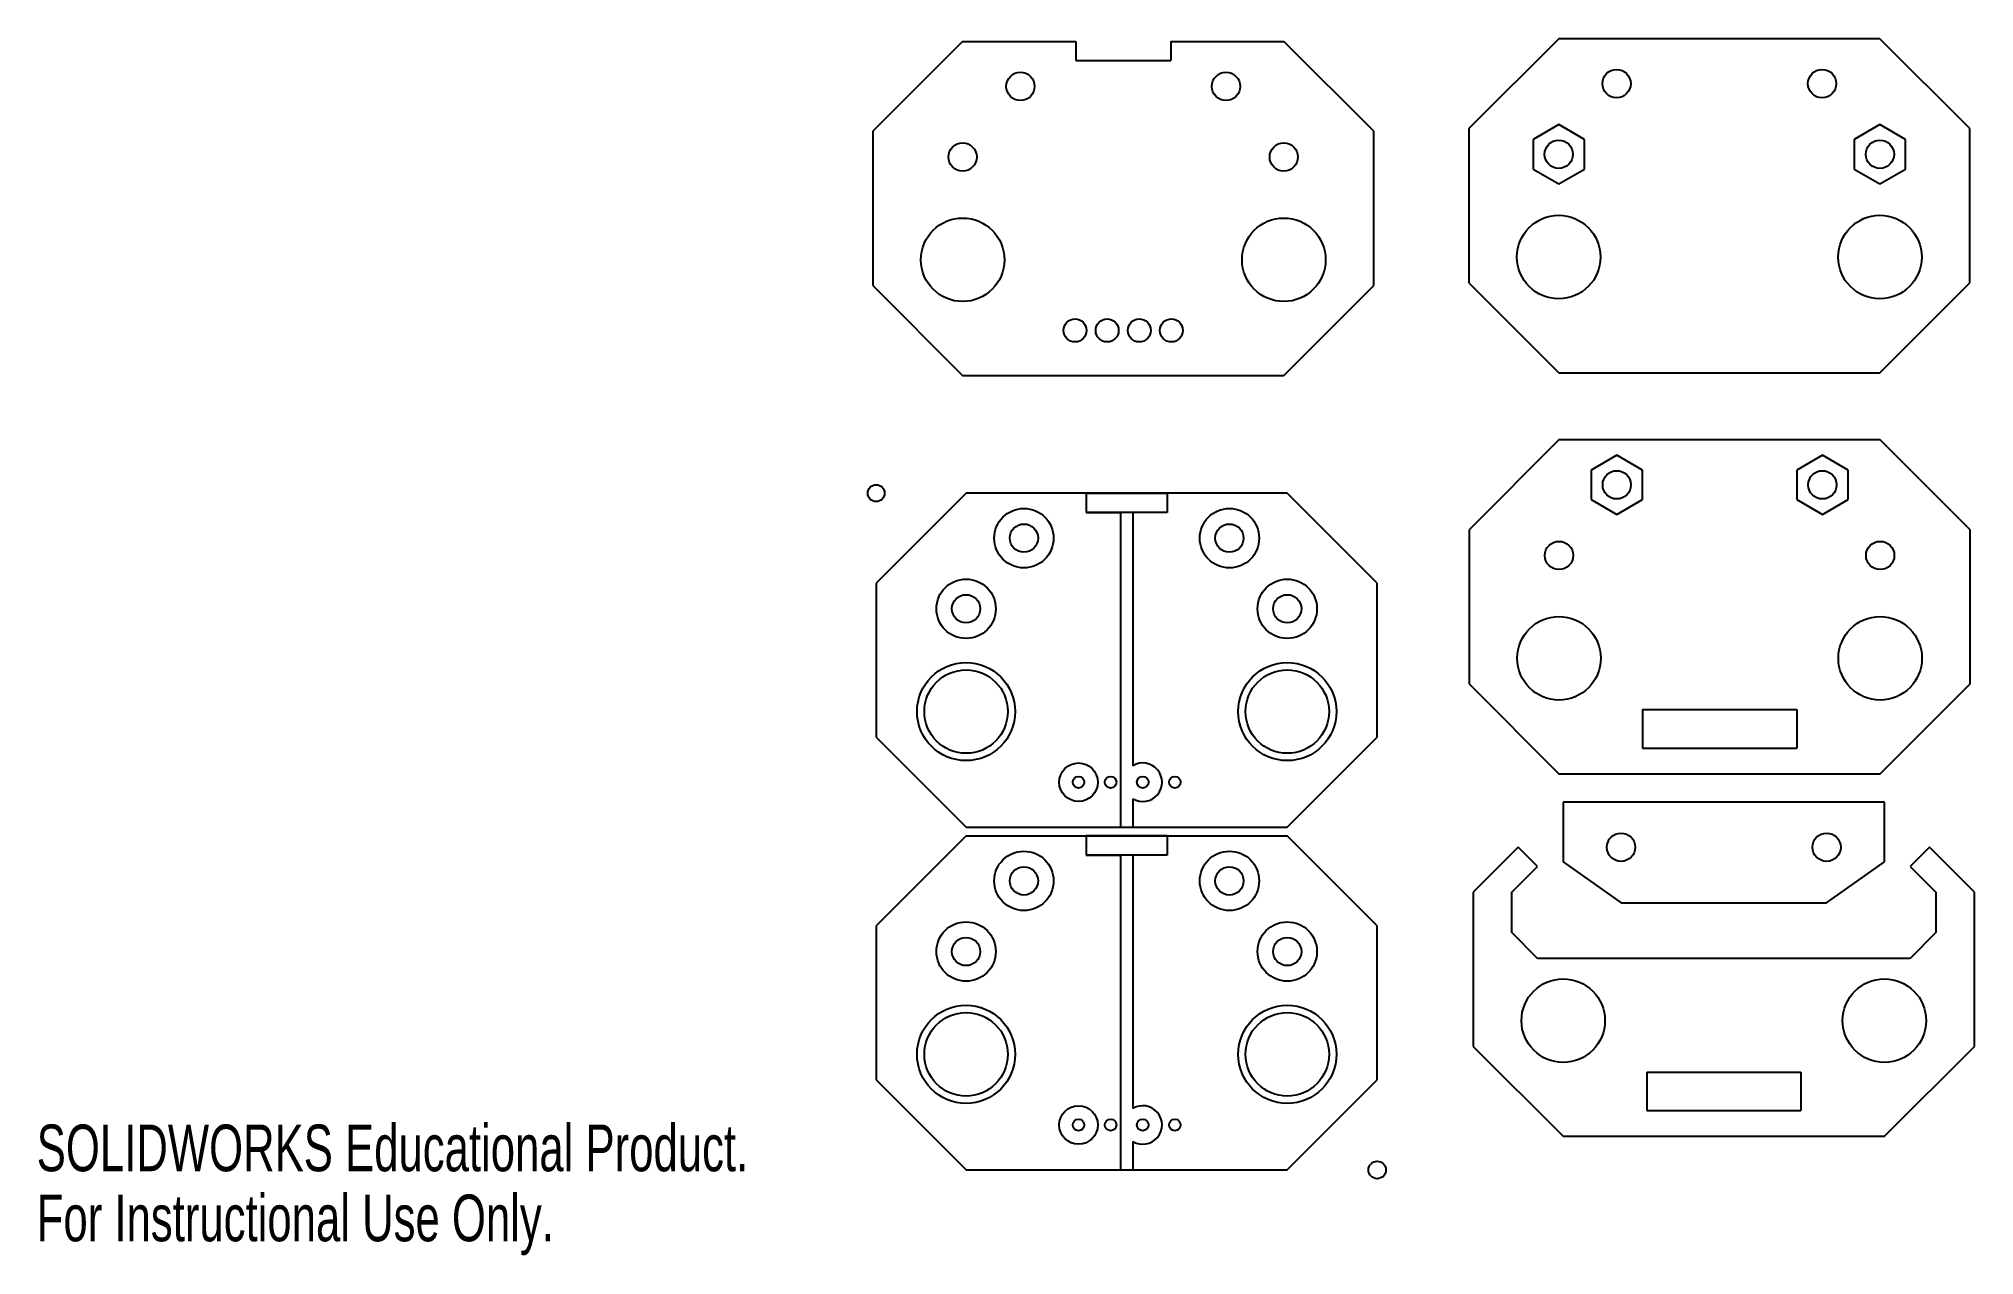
# Model space of a CAD drawing. Header units: millimetres. Extents: x 0 to 151, y 0 to 95.
import ezdxf

# ---------------------------------------------------------------- set-up
doc = ezdxf.new("R2010")
doc.units = ezdxf.units.MM
for name, color, linetype in [('CUT_ACRYLIC', 1, 'Continuous'), ('CUT_ACRYLIC_RASTER', 5, 'Continuous'), ('CUT_COPPER', 2, 'Continuous'), ('CUT_COPPER_RASTER', 5, 'Continuous'), ('CUT_FR4', 30, 'Continuous'), ('MARKER', 6, 'Continuous')]:
    doc.layers.add(name, color=color, linetype=linetype)
doc.styles.add('SLDTEXTSTYLE0', font='TXT', dxfattribs={"width": 0.7})

msp = doc.modelspace()

# ---------------------------------------------------------------- linework, layer by layer
at = {"layer": 'CUT_ACRYLIC'}
for p, q in [((118.47, 94.66), (111.47, 87.66)), ((143.47, 94.66), (118.47, 94.66)), ((150.47, 87.66), (143.47, 94.66)), ((111.47, 87.66), (111.47, 75.66)), ((150.47, 75.66), (150.47, 87.66)), ((111.47, 75.66), (118.47, 68.66)), ((143.47, 68.66), (150.47, 75.66)), ((118.47, 68.66), (143.47, 68.66)), ((118.49, 63.43), (111.49, 56.43)), ((143.49, 63.43), (118.49, 63.43)), ((150.49, 56.43), (143.49, 63.43)), ((111.49, 56.43), (111.49, 44.43)), ((150.49, 44.43), (150.49, 56.43)), ((111.49, 44.43), (118.49, 37.43)), ((143.49, 37.43), (150.49, 44.43)), ((124.99, 42.43), (136.99, 42.43)), ((124.99, 42.43), (124.99, 39.43)), ((136.99, 42.43), (136.99, 39.43)), ((124.99, 39.43), (136.99, 39.43)), ((118.49, 37.43), (143.49, 37.43))]:
    msp.add_line(p, q, dxfattribs=at)
for centre, radius in [((122.97, 91.16), 1.1), ((138.97, 91.16), 1.1), ((118.47, 85.66), 1.1), ((143.47, 85.66), 1.1), ((118.47, 77.66), 3.25), ((143.47, 77.66), 3.25), ((122.99, 59.93), 1.1), ((138.99, 59.93), 1.1), ((118.49, 54.43), 1.1), ((143.49, 54.43), 1.1), ((118.49, 46.43), 3.25), ((143.49, 46.43), 3.25), ((123.32, 31.72), 1.1), ((139.32, 31.72), 1.1), ((118.82, 18.22), 3.25), ((143.82, 18.22), 3.25)]:
    msp.add_circle(centre, radius, dxfattribs=at)
at = {"layer": 'CUT_ACRYLIC_RASTER'}
for p, q in [((118.47, 87.97), (116.47, 86.81)), ((120.47, 86.81), (118.47, 87.97)), ((143.47, 87.97), (141.47, 86.81)), ((145.47, 86.81), (143.47, 87.97)), ((116.47, 86.81), (116.47, 84.5)), ((120.47, 84.5), (120.47, 86.81)), ((141.47, 86.81), (141.47, 84.5)), ((145.47, 84.5), (145.47, 86.81)), ((116.47, 84.5), (118.47, 83.35)), ((118.47, 83.35), (120.47, 84.5)), ((141.47, 84.5), (143.47, 83.35)), ((143.47, 83.35), (145.47, 84.5)), ((122.99, 62.24), (120.99, 61.08)), ((124.99, 61.08), (122.99, 62.24)), ((138.99, 62.24), (136.99, 61.08)), ((140.99, 61.08), (138.99, 62.24)), ((120.99, 61.08), (120.99, 58.78)), ((124.99, 58.78), (124.99, 61.08)), ((136.99, 61.08), (136.99, 58.78)), ((140.99, 58.78), (140.99, 61.08)), ((120.99, 58.78), (122.99, 57.62)), ((122.99, 57.62), (124.99, 58.78)), ((136.99, 58.78), (138.99, 57.62)), ((138.99, 57.62), (140.99, 58.78)), ((118.82, 35.22), (118.82, 30.57)), ((143.82, 35.22), (118.82, 35.22)), ((143.82, 30.57), (143.82, 35.22)), ((115.32, 31.72), (111.82, 28.22)), ((116.82, 30.22), (115.32, 31.72)), ((147.32, 31.72), (145.82, 30.22)), ((150.82, 28.22), (147.32, 31.72)), ((114.82, 28.22), (116.82, 30.22)), ((118.82, 30.57), (123.32, 27.38)), ((139.32, 27.38), (143.82, 30.57)), ((145.82, 30.22), (147.82, 28.22)), ((111.82, 28.22), (111.82, 16.22)), ((114.82, 25.07), (114.82, 28.22)), ((123.32, 27.38), (139.32, 27.38)), ((147.82, 28.22), (147.82, 25.07)), ((150.82, 16.22), (150.82, 28.22)), ((116.82, 23.07), (114.82, 25.07)), ((147.82, 25.07), (145.82, 23.07)), ((145.82, 23.07), (116.82, 23.07)), ((111.82, 16.22), (118.82, 9.22)), ((143.82, 9.22), (150.82, 16.22)), ((125.32, 14.22), (137.32, 14.22)), ((125.32, 14.22), (125.32, 11.22)), ((137.32, 14.22), (137.32, 11.22)), ((125.32, 11.22), (137.32, 11.22)), ((118.82, 9.22), (143.82, 9.22))]:
    msp.add_line(p, q, dxfattribs=at)
at = {"layer": 'CUT_COPPER'}
for p, q in [((72.34, 59.28), (65.34, 52.28)), ((81.69, 59.28), (72.34, 59.28)), ((81.69, 59.28), (81.69, 57.78)), ((87.99, 59.28), (87.99, 57.78)), ((97.34, 59.28), (87.99, 59.28)), ((104.34, 52.28), (97.34, 59.28)), ((87.99, 57.78), (81.69, 57.78)), ((65.34, 52.28), (65.34, 40.28)), ((104.34, 40.28), (104.34, 52.28)), ((65.34, 40.28), (72.34, 33.28)), ((97.34, 33.28), (104.34, 40.28)), ((72.34, 33.28), (97.34, 33.28)), ((72.34, 32.6), (65.34, 25.6)), ((72.34, 32.6), (81.69, 32.6)), ((81.69, 32.6), (81.69, 31.1)), ((87.99, 32.6), (87.99, 31.1)), ((87.99, 32.6), (97.34, 32.6)), ((104.34, 25.6), (97.34, 32.6)), ((87.99, 31.1), (81.69, 31.1)), ((65.34, 25.6), (65.34, 13.6)), ((104.34, 13.6), (104.34, 25.6)), ((65.34, 13.6), (72.34, 6.6)), ((97.34, 6.6), (104.34, 13.6)), ((72.34, 6.6), (97.34, 6.6))]:
    msp.add_line(p, q, dxfattribs=at)
for centre, radius in [((76.84, 55.78), 1.1), ((92.84, 55.78), 1.1), ((72.34, 50.28), 1.1), ((97.34, 50.28), 1.1), ((72.34, 42.28), 3.25), ((97.34, 42.28), 3.25), ((81.09, 36.78), 0.45), ((83.59, 36.78), 0.45), ((86.09, 36.78), 0.45), ((88.59, 36.78), 0.45), ((76.84, 29.1), 1.1), ((92.84, 29.1), 1.1), ((72.34, 23.6), 1.1), ((97.34, 23.6), 1.1), ((72.34, 15.6), 3.25), ((97.34, 15.6), 3.25), ((81.09, 10.1), 0.45), ((83.59, 10.1), 0.45), ((86.09, 10.1), 0.45), ((88.59, 10.1), 0.45)]:
    msp.add_circle(centre, radius, dxfattribs=at)
at = {"layer": 'CUT_COPPER_RASTER'}
for p, q in [((81.69, 59.28), (87.99, 59.28)), ((87.99, 59.28), (81.69, 59.28)), ((81.69, 59.28), (81.69, 57.78)), ((87.99, 59.28), (87.99, 57.78)), ((81.69, 57.78), (84.36, 57.78)), ((84.36, 57.78), (84.36, 33.28)), ((87.99, 57.78), (85.32, 57.78)), ((85.32, 57.78), (85.32, 38.06)), ((85.32, 35.49), (85.32, 33.28)), ((84.36, 33.28), (85.32, 33.28)), ((81.69, 32.6), (87.99, 32.6)), ((87.99, 32.6), (81.69, 32.6)), ((81.69, 32.6), (81.69, 31.1)), ((87.99, 32.6), (87.99, 31.1)), ((81.69, 31.1), (84.36, 31.1)), ((84.36, 31.1), (84.36, 6.6)), ((87.99, 31.1), (85.32, 31.1)), ((85.32, 31.1), (85.32, 11.38)), ((85.32, 8.81), (85.32, 6.6)), ((84.36, 6.6), (85.32, 6.6))]:
    msp.add_line(p, q, dxfattribs=at)
for centre, radius in [((76.84, 55.78), 2.31), ((92.84, 55.78), 2.31), ((72.34, 50.28), 2.31), ((97.34, 50.28), 2.31), ((72.34, 42.28), 3.82), ((97.34, 42.28), 3.82), ((81.09, 36.78), 1.5), ((76.84, 29.1), 2.31), ((92.84, 29.1), 2.31), ((72.34, 23.6), 2.31), ((97.34, 23.6), 2.31), ((72.34, 15.6), 3.82), ((97.34, 15.6), 3.82), ((81.09, 10.1), 1.5)]:
    msp.add_circle(centre, radius, dxfattribs=at)
for centre in [(86.09, 36.78), (86.09, 10.1)]:
    msp.add_arc(centre, 1.5, 239.2247, 120.7753, dxfattribs=at)
at = {"layer": 'CUT_FR4'}
for p, q in [((72.07, 94.45), (65.07, 87.45)), ((72.07, 94.45), (80.87, 94.45)), ((80.87, 94.45), (80.87, 92.95)), ((88.27, 94.45), (88.27, 92.95)), ((88.27, 94.45), (97.07, 94.45)), ((104.07, 87.45), (97.07, 94.45)), ((80.87, 92.95), (88.27, 92.95)), ((65.07, 87.45), (65.07, 75.45)), ((104.07, 75.45), (104.07, 87.45)), ((65.07, 75.45), (72.07, 68.45)), ((97.07, 68.45), (104.07, 75.45)), ((72.07, 68.45), (97.07, 68.45))]:
    msp.add_line(p, q, dxfattribs=at)
for centre, radius in [((76.57, 90.95), 1.1), ((92.57, 90.95), 1.1), ((72.07, 85.45), 1.1), ((97.07, 85.45), 1.1), ((72.07, 77.45), 3.25), ((97.07, 77.45), 3.25), ((80.82, 71.95), 0.894), ((83.32, 71.95), 0.894), ((85.82, 71.95), 0.894), ((88.32, 71.95), 0.894)]:
    msp.add_circle(centre, radius, dxfattribs=at)
at = {"layer": 'MARKER'}
for centre, radius in [((65.34, 59.28), 0.657), ((104.34, 6.6), 0.682)]:
    msp.add_circle(centre, radius, dxfattribs=at)

# ---------------------------------------------------------------- texts
at = {"color": 7, "linetype": 'Continuous', "char_height": 3.633, "attachment_point": 1, "style": 'SLDTEXTSTYLE0'}
for s, insert in [('SOLIDWORKS Educational Product.', (0, 10.13)), ('For Instructional Use Only.', (0, 4.68))]:
    msp.add_mtext(s, dxfattribs=dict(at, insert=insert))

doc.saveas('drawing.dxf')
